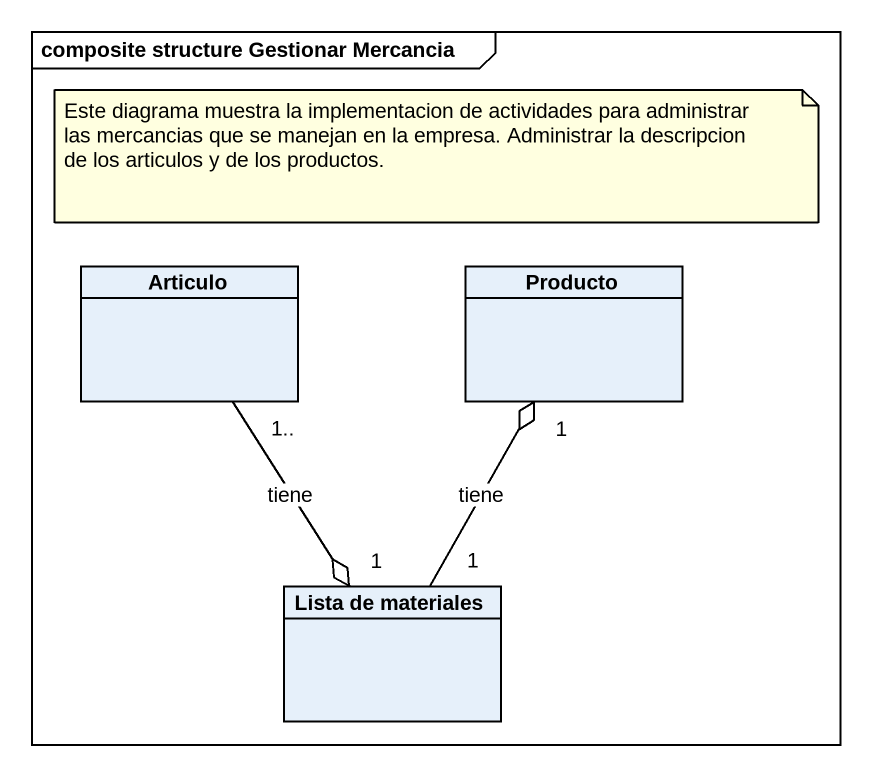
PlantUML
@startuml
mainframe composite structure Gestionar Mercancia
hide circle
hide empty members
class Articulo
class Producto
class "Lista de materiales" as Lista_de_materiales
Articulo "1.." --o "1" Lista_de_materiales : tiene
Lista_de_materiales "1" -up-o "1" Producto : tiene
note as N1
  Este diagrama muestra la implementacion de actividades para administrar las mercancias que se manejan en la empresa. Administrar la descripcion de los articulos y de los productos.
end note
@enduml
